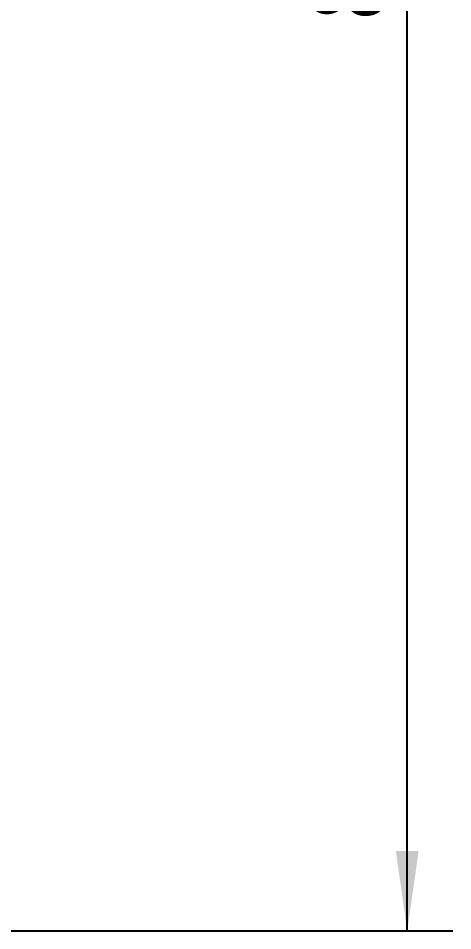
# Model space of a CAD drawing. Extents: x 0 to 594, y 0 to 420.
# Drawn here: x 290.22 to 309.31, y 231.52 to 271.62 of the extents above; entities that cross this region are included whole.
import ezdxf
from ezdxf.enums import TextEntityAlignment as Align

# ---------------------------------------------------------------- set-up
doc = ezdxf.new("R2010")
doc.units = 0
doc.header["$LTSCALE"] = 32.67
doc.layers.add('10100_DIM_FRONT', color=7, linetype='CONTINUOUS')
doc.dimstyles.get("Standard").update_dxf_attribs({"dimtxt": 2.5, "dimasz": 2.5, "dimexe": 1.25, "dimexo": 0.625, "dimtad": 1, "dimcen": 2.5, "dimazin": 3, "dimtfac": 1, "dimtmove": 0, "dimatfit": 3})

# ---------------------------------------------------------------- blocks, each defined once
blk = doc.blocks.new('*D1')
at = {"layer": '10100_DIM_FRONT', "color": 7, "linetype": 'CONTINUOUS'}
for p, q in [((288.034, 317.52), (309.313, 317.52)), ((307.313, 317.52), (307.313, 274.52)), ((307.313, 231.52), (307.313, 274.52)), ((288.034, 231.52), (309.313, 231.52))]:
    blk.add_line(p, q, dxfattribs=at)
for points in [[(307.813, 314.02), (307.313, 317.52), (306.813, 314.02)], [(306.813, 235.02), (307.313, 231.52), (307.813, 235.02)]]:
    blk.add_solid(points, dxfattribs=at)
blk.add_text('86', height=3.5, rotation=90, dxfattribs=at).set_placement((306.438, 271.5), (306.438, 277), align=Align.FIT)

msp = doc.modelspace()

# ---------------------------------------------------------------- dimensions: what is measured, and where the dimension line sits
at = {"layer": '10100_DIM_FRONT', "color": 7, "linetype": 'CONTINUOUS'}
dim = msp.add_linear_dim(base=(307.313, 317.52), p1=(288.034, 231.52), p2=(288.034, 317.52), angle=90, dimstyle='Standard', dxfattribs=at)
dim.commit()
dim.dimension.update_dxf_attribs({"geometry": '*D1', "text_midpoint": (304.688, 274.25), "dimtype": 128})

doc.saveas('drawing.dxf')
